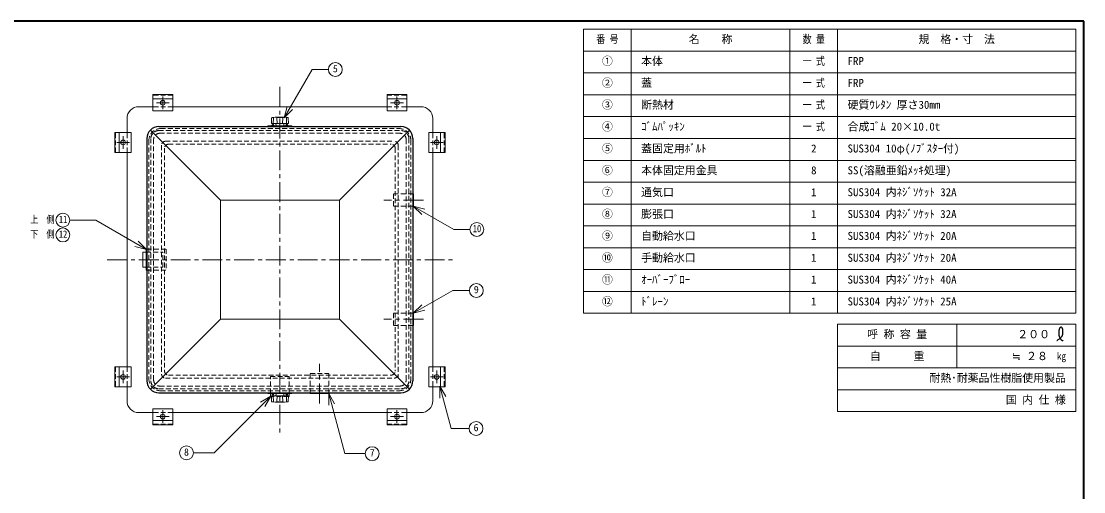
# Model space of a CAD drawing. Units: millimetres at full size, sheet at 1:10; details may follow other scales. Extents: x -2123 to 1927, y -1358 to 1452.
# Drawn here: x -749 to 1927, y 268 to 1452 of the extents above; entities that cross this region are included whole.
import ezdxf
from ezdxf.enums import TextEntityAlignment as Align

# ---------------------------------------------------------------- set-up
doc = ezdxf.new("R2010")
doc.units = ezdxf.units.MM
doc.header["$LTSCALE"] = 10
doc.linetypes.add('CHAIN1', pattern=[8, 5, -1, 1, -1])
doc.linetypes.add('DASHED1', pattern=[1.8, 1.2, -0.6])
doc.layers.add('0-0', color=7, linetype='Continuous', lineweight=18)
doc.styles.add('ＭＳ ゴシック', font='')
doc.styles.get('ＭＳ ゴシック').set_extended_font_data('MS Gothic')

msp = doc.modelspace()

# ---------------------------------------------------------------- linework, layer by layer
at = {"layer": '0-0', "color": 1, "lineweight": 40}
for p, q in [((1927.2, 1451.91), (-2122.8, 1451.91)), ((1927.2, -1358.09), (1927.2, 1451.91))]:
    msp.add_line(p, q, dxfattribs=at)
at = {"layer": '0-0', "color": 3}
for p, q in [((1907.2, 1431.91), (667.2, 1431.91)), ((667.2, 716.91), (667.2, 1431.91)), ((787.2, 716.91), (787.2, 1431.91)), ((1187.2, 716.91), (1187.2, 1431.91)), ((1307.2, 716.91), (1307.2, 1431.91)), ((1907.2, 716.91), (1907.2, 1431.91)), ((1907.2, 1376.91), (667.2, 1376.91)), ((1907.2, 1321.91), (667.2, 1321.91)), ((1907.2, 1266.91), (667.2, 1266.91)), ((1907.2, 1211.91), (667.2, 1211.91)), ((1907.2, 1156.91), (667.2, 1156.91)), ((1907.2, 1101.91), (667.2, 1101.91)), ((1907.2, 1046.91), (667.2, 1046.91)), ((1907.2, 991.91), (667.2, 991.91)), ((1907.2, 936.91), (667.2, 936.91)), ((1907.2, 881.91), (667.2, 881.91)), ((1907.2, 826.91), (667.2, 826.91)), ((1907.2, 771.91), (667.2, 771.91)), ((1907.2, 716.91), (667.2, 716.91)), ((1907.2, 689.41), (1307.2, 689.41)), ((1307.2, 469.41), (1307.2, 689.41)), ((1607.2, 579.41), (1607.2, 689.41)), ((1907.2, 469.41), (1907.2, 689.41)), ((1907.2, 634.41), (1307.2, 634.41)), ((1907.2, 579.41), (1307.2, 579.41)), ((1907.2, 524.41), (1307.2, 524.41)), ((1907.2, 469.41), (1307.2, 469.41))]:
    msp.add_line(p, q, dxfattribs=at)
at = {"layer": '0-0'}
for p, q in [((-86.93, 1208.6), (-16.53, 1330.54)), ((24.46, 1330.54), (-16.53, 1330.54)), ((-452.8, 1236.91), (-417.8, 1236.91)), ((-417.8, 1256.88), (-417.8, 1226.91)), ((-367.8, 1256.88), (-417.8, 1256.88)), ((-367.8, 1256.88), (-367.8, 1226.91)), ((172.2, 1236.91), (-367.8, 1236.91)), ((-86.93, 1208.6), (-79.17, 1237.58)), ((172.2, 1256.88), (222.2, 1256.88)), ((172.2, 1256.88), (172.2, 1226.91)), ((222.2, 1256.88), (222.2, 1226.91)), ((257.2, 1236.91), (222.2, 1236.91)), ((-482.8, 1206.91), (-482.8, 1171.91)), ((-367.8, 1226.91), (-417.8, 1226.91)), ((-119.26, 1194.93), (-118.84, 1208.08)), ((-109.56, 1210.4), (-116.95, 1210.01)), ((-114.74, 1194.41), (-114.25, 1208.96)), ((-109.04, 1210.41), (-86.56, 1210.41)), ((-104.66, 1194.41), (-105.14, 1208.96)), ((-90.95, 1194.41), (-90.46, 1208.96)), ((-86.93, 1208.6), (-65.72, 1229.82)), ((-86.04, 1210.4), (-78.66, 1210.01)), ((-80.87, 1194.41), (-81.35, 1208.96)), ((-76.34, 1194.93), (-76.76, 1208.08)), ((172.2, 1226.91), (222.2, 1226.91)), ((287.2, 1206.91), (287.2, 1171.91)), ((-127.8, 1186.91), (-127.8, 1188.41)), ((-67.8, 1188.41), (-127.8, 1188.41)), ((-118.76, 1194.41), (-76.84, 1194.41)), ((-112.8, 1190.41), (-117.8, 1190.41)), ((-117.8, 1190.41), (-117.8, 1188.41)), ((-115.3, 1190.41), (-115.3, 1188.41)), ((-113.8, 1190.41), (-113.8, 1191.92)), ((-112.8, 1190.41), (-112.8, 1188.41)), ((-107.34, 1188.87), (-107.8, 1194.41)), ((-88.26, 1188.87), (-87.8, 1194.41)), ((-82.8, 1190.41), (-77.8, 1190.41)), ((-82.8, 1190.41), (-82.8, 1188.41)), ((-81.8, 1190.41), (-81.8, 1191.92)), ((-80.3, 1190.41), (-80.3, 1188.41)), ((-77.8, 1190.41), (-77.8, 1188.41)), ((-67.8, 1186.91), (-67.8, 1188.41)), ((-502.77, 1171.91), (-472.8, 1171.91)), ((-502.77, 1121.91), (-502.77, 1171.91)), ((-472.8, 1121.91), (-472.8, 1171.91)), ((277.2, 1121.91), (277.2, 1171.91)), ((307.17, 1171.91), (277.2, 1171.91)), ((307.17, 1121.91), (307.17, 1171.91)), ((-502.77, 1121.91), (-472.8, 1121.91)), ((-482.8, 581.91), (-482.8, 1121.91)), ((307.17, 1121.91), (277.2, 1121.91)), ((287.2, 581.91), (287.2, 1121.91)), ((238.28, 986.92), (259.5, 965.71)), ((238.28, 986.92), (267.26, 979.16)), ((238.28, 986.92), (340.22, 928.07)), ((380.74, 928.07), (340.22, 928.07)), ((-433.96, 877.62), (-462.94, 885.38)), ((-433.96, 877.62), (-455.18, 898.83)), ((238.28, 716.9), (338.02, 774.49)), ((379.58, 774.49), (338.02, 774.49)), ((238.28, 716.9), (259.5, 738.12)), ((238.28, 716.9), (267.26, 724.67)), ((-502.77, 581.91), (-502.77, 531.91)), ((-502.77, 581.91), (-472.8, 581.91)), ((-472.8, 581.91), (-472.8, 531.91)), ((277.2, 581.91), (277.2, 531.91)), ((307.17, 581.91), (277.2, 581.91)), ((307.17, 581.91), (307.17, 531.91)), ((-502.77, 531.91), (-472.8, 531.91)), ((-482.8, 496.91), (-482.8, 531.91)), ((-120.83, 508.65), (-263.74, 365.74)), ((-120.83, 508.65), (-146.81, 493.65)), ((-120.83, 508.65), (-135.83, 482.67)), ((-127.8, 516.91), (-127.8, 515.41)), ((-67.8, 515.41), (-127.8, 515.41)), ((-119.26, 508.9), (-118.84, 495.75)), ((-118.76, 509.41), (-76.84, 509.41)), ((-117.8, 513.41), (-117.8, 515.41)), ((-112.8, 513.41), (-117.8, 513.41)), ((-115.3, 513.41), (-115.3, 515.41)), ((-114.74, 509.41), (-114.25, 494.87)), ((-113.8, 513.41), (-113.8, 511.9)), ((-112.8, 513.41), (-112.8, 515.41)), ((-107.34, 514.95), (-107.8, 509.41)), ((-104.66, 509.41), (-105.14, 494.87)), ((-90.95, 509.41), (-90.46, 494.87)), ((-88.26, 514.95), (-87.8, 509.41)), ((-82.8, 513.41), (-82.8, 515.41)), ((-82.8, 513.41), (-77.8, 513.41)), ((-81.8, 513.41), (-81.8, 511.9)), ((-80.87, 509.41), (-81.35, 494.87)), ((-80.3, 513.41), (-80.3, 515.41)), ((-77.8, 513.41), (-77.8, 515.41)), ((-76.34, 508.9), (-76.76, 495.75)), ((-67.8, 516.91), (-67.8, 515.41)), ((25.18, 515.42), (25.18, 485.42)), ((25.18, 515.42), (65.84, 363.69)), ((25.18, 515.42), (40.18, 489.44)), ((307.17, 531.91), (277.2, 531.91)), ((287.2, 496.91), (287.2, 531.91)), ((305.09, 533.59), (320.09, 507.61)), ((305.09, 533.59), (333.61, 427.17)), ((305.09, 533.59), (305.09, 503.59)), ((-109.56, 493.43), (-116.95, 493.82)), ((-109.04, 493.41), (-86.56, 493.41)), ((-86.04, 493.43), (-78.66, 493.82)), ((-452.8, 466.91), (-417.8, 466.91)), ((-367.8, 476.91), (-417.8, 476.91)), ((-417.8, 446.94), (-417.8, 476.91)), ((-367.8, 446.94), (-367.8, 476.91)), ((172.2, 466.91), (-367.8, 466.91)), ((172.2, 476.91), (222.2, 476.91)), ((172.2, 446.94), (172.2, 476.91)), ((222.2, 446.94), (222.2, 476.91)), ((257.2, 466.91), (222.2, 466.91)), ((-367.8, 446.94), (-417.8, 446.94)), ((172.2, 446.94), (222.2, 446.94)), ((378.85, 427.17), (333.61, 427.17)), ((-263.74, 365.74), (-315.62, 365.74)), ((117.28, 363.69), (65.84, 363.69))]:
    msp.add_line(p, q, dxfattribs=at)
at = {"layer": '0-0', "color": 4, "linetype": 'CHAIN1', "lineweight": 9}
for p, q in [((-97.8, 1286.91), (-97.8, 416.91)), ((-392.8, 1262.91), (-392.8, 1230.91)), ((197.2, 1262.91), (197.2, 1230.91)), ((-408.8, 1246.91), (-376.8, 1246.91)), ((213.2, 1246.91), (181.2, 1246.91)), ((-492.8, 1162.91), (-492.8, 1130.91)), ((297.2, 1162.91), (297.2, 1130.91)), ((-508.8, 1146.91), (-476.8, 1146.91)), ((313.2, 1146.91), (281.2, 1146.91)), ((263.77, 1001.91), (163.77, 1001.91)), ((-532.8, 851.91), (337.2, 851.91)), ((263.77, 701.91), (163.77, 701.91)), ((2.2, 490.04), (2.2, 590.04)), ((-492.8, 540.91), (-492.8, 572.91)), ((297.2, 540.91), (297.2, 572.91)), ((-508.8, 556.91), (-476.8, 556.91)), ((313.2, 556.91), (281.2, 556.91)), ((-408.8, 456.91), (-376.8, 456.91)), ((-392.8, 440.91), (-392.8, 472.91)), ((213.2, 456.91), (181.2, 456.91)), ((197.2, 440.91), (197.2, 472.91))]:
    msp.add_line(p, q, dxfattribs=at)
at = {"layer": '0-0', "color": 4, "lineweight": 9}
for p, q in [((-417.8, 1256.88), (-417.8, 1267.97)), ((-367.8, 1267.97), (-417.8, 1267.97)), ((-367.8, 1256.88), (-367.8, 1267.97)), ((172.2, 1267.97), (222.2, 1267.97)), ((172.2, 1256.88), (172.2, 1267.97)), ((222.2, 1256.88), (222.2, 1267.97)), ((-247.8, 1001.91), (-424.01, 1178.13)), ((52.2, 1001.91), (228.41, 1178.13)), ((-502.77, 1171.91), (-513.86, 1171.91)), ((-513.86, 1121.91), (-513.86, 1171.91)), ((307.17, 1171.91), (318.25, 1171.91)), ((318.25, 1121.91), (318.25, 1171.91)), ((-502.77, 1121.91), (-513.86, 1121.91)), ((307.17, 1121.91), (318.25, 1121.91)), ((-247.8, 1001.91), (-247.8, 701.91)), ((-247.8, 1001.91), (52.2, 1001.91)), ((52.2, 1001.91), (52.2, 701.91)), ((-442.96, 870.91), (-442.96, 832.91)), ((-434.68, 870.91), (-442.96, 870.91)), ((-434.68, 832.91), (-442.96, 832.91)), ((-247.8, 701.91), (-424.01, 525.7)), ((-247.8, 701.91), (52.2, 701.91)), ((52.2, 701.91), (228.41, 525.7)), ((-513.86, 581.91), (-513.86, 531.91)), ((-502.77, 581.91), (-513.86, 581.91)), ((307.17, 581.91), (318.25, 581.91)), ((318.25, 581.91), (318.25, 531.91)), ((-502.77, 531.91), (-513.86, 531.91)), ((-121.3, 515.41), (-121.3, 507.69)), ((-74.3, 515.41), (-74.3, 507.69)), ((307.17, 531.91), (318.25, 531.91)), ((-119.23, 507.69), (-121.3, 507.69)), ((-76.38, 507.69), (-74.3, 507.69)), ((-417.8, 446.94), (-417.8, 435.86)), ((-367.8, 435.86), (-417.8, 435.86)), ((-367.8, 446.94), (-367.8, 435.86)), ((172.2, 446.94), (172.2, 435.86)), ((172.2, 435.86), (222.2, 435.86)), ((222.2, 446.94), (222.2, 435.86))]:
    msp.add_line(p, q, dxfattribs=at)
at = {"layer": '0-0', "color": 4, "linetype": 'DASHED1', "lineweight": 9}
for p, q in [((-367.8, 1265.73), (-417.8, 1265.73)), ((172.2, 1265.73), (222.2, 1265.73)), ((-367.8, 1236.91), (-417.8, 1236.91)), ((172.2, 1236.91), (222.2, 1236.91)), ((-511.62, 1121.91), (-511.62, 1171.91)), ((-482.8, 1121.91), (-482.8, 1171.91)), ((-422.8, 1156.91), (-422.8, 546.91)), ((-415.8, 1154.92), (-415.8, 548.91)), ((-402.8, 1176.91), (207.2, 1176.91)), ((-400.8, 1169.92), (205.2, 1169.92)), ((220.2, 1154.92), (220.2, 548.91)), ((227.2, 1156.91), (227.2, 546.91)), ((287.2, 1121.91), (287.2, 1171.91)), ((316.02, 1121.91), (316.02, 1171.91)), ((-395.8, 1139.92), (-395.8, 563.91)), ((-388.3, 1132.41), (-388.3, 571.42)), ((-385.8, 1149.92), (190.2, 1149.92)), ((-378.3, 1142.41), (182.69, 1142.41)), ((192.69, 1132.41), (192.69, 571.42)), ((200.2, 1139.92), (200.2, 553.91)), ((188.77, 1017.41), (188.77, 986.41)), ((237.2, 1017.41), (188.77, 1017.41)), ((188.77, 986.41), (237.2, 986.41)), ((-434.68, 870.91), (-392.96, 870.91)), ((-432.8, 878.41), (-384.68, 878.41)), ((-392.96, 832.91), (-392.96, 870.91)), ((-384.68, 878.41), (-384.68, 825.41)), ((-434.68, 832.91), (-392.96, 832.91)), ((-432.8, 825.41), (-384.68, 825.41)), ((188.77, 686.41), (188.77, 717.41)), ((188.77, 717.41), (237.2, 717.41)), ((237.2, 686.41), (188.77, 686.41)), ((-511.62, 581.91), (-511.62, 531.91)), ((-482.8, 581.91), (-482.8, 531.91)), ((-21.3, 565.04), (25.7, 565.04)), ((-21.3, 516.91), (-21.3, 565.04)), ((25.7, 516.91), (25.7, 565.04)), ((287.2, 581.91), (287.2, 531.91)), ((316.02, 581.91), (316.02, 531.91)), ((-385.8, 553.91), (190.2, 553.91)), ((-378.3, 561.42), (182.69, 561.42)), ((-121.3, 557.69), (-74.3, 557.69)), ((-121.3, 515.41), (-121.3, 557.69)), ((-74.3, 515.41), (-74.3, 557.69)), ((-402.8, 526.91), (207.2, 526.91)), ((-400.8, 533.91), (205.2, 533.91)), ((-76.38, 507.69), (-119.23, 507.69)), ((-367.8, 466.91), (-417.8, 466.91)), ((172.2, 466.91), (222.2, 466.91)), ((-367.8, 438.09), (-417.8, 438.09)), ((172.2, 438.09), (222.2, 438.09))]:
    msp.add_line(p, q, dxfattribs=at)
at = {"layer": '0-0', "color": 5, "lineweight": 25}
for p, q in [((-402.8, 1186.91), (207.2, 1186.91)), ((-432.8, 1156.91), (-432.8, 546.91)), ((237.2, 1156.91), (237.2, 546.91)), ((-402.8, 516.91), (207.2, 516.91))]:
    msp.add_line(p, q, dxfattribs=at)
at = {"layer": '0-0', "linetype": 'DASHED1'}
for p, q in [((-397.8, 1181.91), (202.2, 1181.91)), ((-427.8, 1151.91), (-427.8, 551.91)), ((232.2, 1151.91), (232.2, 551.91)), ((-397.8, 521.91), (202.2, 521.91))]:
    msp.add_line(p, q, dxfattribs=at)
at = {"layer": '0-0'}
for points in [[(-116.8, 1190.41), (-116.8, 1191.92), (-113.8, 1191.92)], [(-78.8, 1190.41), (-78.8, 1191.92), (-81.8, 1191.92)], [(237.2, 986.41), (238.77, 986.41), (238.77, 1017.41), (237.2, 1017.41)], [(-433.96, 877.62), (-561.39, 951.19), (-626.87, 951.19)], [(-432.8, 878.41), (-434.68, 878.41), (-434.68, 825.41), (-432.8, 825.41)], [(237.2, 717.41), (238.77, 717.41), (238.77, 686.41), (237.2, 686.41)], [(-116.8, 513.41), (-116.8, 511.9), (-113.8, 511.9)], [(-78.8, 513.41), (-78.8, 511.9), (-81.8, 511.9)], [(-21.3, 516.91), (-21.3, 515.04), (25.7, 515.04), (25.7, 516.91)]]:
    msp.add_lwpolyline(points, dxfattribs=at)
at = {"layer": '0-0', "color": 5, "lineweight": 25}
for points in [[(1859, 648.38), (1859.87, 648.88), (1861.36, 649.75), (1862.84, 650.64), (1864.3, 651.57), (1865.73, 652.55), (1867.13, 653.59), (1867.91, 654.22), (1868.49, 654.72), (1869.45, 655.61), (1870.37, 656.55), (1871.22, 657.55), (1871.99, 658.59), (1872.68, 659.7), (1873.03, 660.36), (1873.28, 660.9), (1873.66, 661.86), (1873.98, 662.85), (1874.23, 663.86), (1874.43, 664.88), (1874.58, 665.91), (1874.64, 666.5), (1874.68, 667.12), (1874.73, 668.18), (1874.74, 669.24), (1874.72, 670.3), (1874.69, 671.37), (1874.66, 672.45), (1874.64, 673.08), (1874.62, 673.74), (1874.58, 674.88), (1874.48, 676.02), (1874.31, 677.13), (1874, 678.21), (1873.54, 679.23), (1873.17, 679.8), (1872.94, 680.11), (1872.5, 680.6), (1872, 681.04), (1871.46, 681.41)], [(1871.46, 681.41), (1870.89, 681.68), (1870.3, 681.83), (1869.96, 681.85), (1869.67, 681.83), (1869.19, 681.72), (1868.71, 681.54), (1868.25, 681.28), (1867.81, 680.97), (1867.4, 680.61), (1867.18, 680.39), (1866.88, 680.04), (1866.42, 679.41), (1866.03, 678.74), (1865.71, 678.04), (1865.45, 677.32), (1865.24, 676.58), (1865.14, 676.15), (1865.02, 675.61), (1864.85, 674.66), (1864.72, 673.72), (1864.62, 672.77), (1864.53, 671.81), (1864.45, 670.86), (1864.4, 670.3), (1864.35, 669.64), (1864.25, 668.5), (1864.18, 667.35), (1864.13, 666.21), (1864.13, 665.07), (1864.19, 663.94), (1864.26, 663.29), (1864.34, 662.72), (1864.54, 661.75), (1864.78, 660.78), (1865.08, 659.83), (1865.42, 658.89), (1865.79, 657.97), (1866.01, 657.44), (1866.18, 657.06)], [(1866.18, 657.06), (1866.49, 656.4), (1866.8, 655.76), (1867.13, 655.12), (1867.48, 654.49), (1867.84, 653.86), (1868.06, 653.49), (1868.32, 653.07), (1868.79, 652.35), (1869.29, 651.65), (1869.83, 650.99), (1870.41, 650.37), (1871.03, 649.83), (1871.42, 649.55), (1871.75, 649.33), (1872.35, 649.01), (1872.98, 648.73), (1873.63, 648.48), (1874.3, 648.26), (1874.97, 648.05), (1875.37, 647.94)]]:
    msp.add_lwpolyline(points, dxfattribs=at)
at = {"layer": '0-0'}
for centre, radius in [((41.96, 1330.54), 17.5), ((-392.8, 1246.91), 6), ((197.2, 1246.91), 6), ((-492.8, 1146.91), 6), ((297.2, 1146.91), 6), ((-644.37, 951.19), 17.5), ((398.24, 928.07), 17.5), ((-644.37, 914.19), 17.5), ((397.08, 774.49), 17.5), ((-492.8, 556.91), 6), ((297.2, 556.91), 6), ((-392.8, 456.91), 6), ((197.2, 456.91), 6), ((396.35, 427.17), 17.5), ((-333.12, 365.74), 17.5), ((134.78, 363.69), 17.5)]:
    msp.add_circle(centre, radius, dxfattribs=at)
for centre, radius, start, end in [((-452.8, 1206.91), 30, 90, 180), ((257.2, 1206.91), 30, 0, 90), ((257.2, 1206.91), 30, 0, 90), ((-116.84, 1208.01), 2, 93.01913, 178.15415), ((-117.31, 1207.34), 2.07, 93.02757, 128.73305), ((-117.23, 1199.46), 9.96, 72.62002, 91.09064), ((-109.04, 1200.41), 10, 90, 93.01913), ((-104.64, 1208.98), 0.5, 97.29873, 181.90915), ((-97.8, 1155.58), 54.34, 82.70127, 97.29873), ((-90.96, 1208.98), 0.5, 358.09085, 82.70127), ((-86.56, 1200.41), 10, 86.98087, 90), ((-78.38, 1199.46), 9.96, 88.90936, 107.37998), ((-78.76, 1208.01), 2, 1.84585, 86.98087), ((-78.3, 1207.34), 2.07, 51.26695, 86.97243), ((-118.76, 1194.91), 0.5, 178.15415, 270), ((-106.84, 1188.91), 0.5, 184.76364, 270), ((-88.76, 1188.91), 0.5, 270, 355.23636), ((-76.84, 1194.91), 0.5, 270, 1.84585), ((-118.76, 508.91), 0.5, 90, 181.84585), ((-106.84, 514.91), 0.5, 90, 175.23636), ((-88.76, 514.91), 0.5, 4.76364, 90), ((-76.84, 508.91), 0.5, 358.15415, 90), ((-452.8, 496.91), 30, 180, 270), ((-116.84, 495.81), 2, 181.84585, 266.98087), ((-117.31, 496.48), 2.07, 231.26695, 266.97243), ((-117.23, 504.37), 9.96, 268.90936, 287.37998), ((-109.04, 503.41), 10, 266.98087, 270), ((-104.64, 494.85), 0.5, 178.09085, 262.70127), ((-97.8, 548.25), 54.34, 262.70127, 277.29873), ((-90.96, 494.85), 0.5, 277.29873, 1.90915), ((-86.56, 503.41), 10, 270, 273.01913), ((-78.38, 504.37), 9.96, 252.62002, 271.09064), ((-78.76, 495.81), 2, 273.01913, 358.15415), ((-78.3, 496.48), 2.07, 273.02757, 308.73305), ((257.2, 496.91), 30, 270, 0), ((257.2, 496.91), 30, 270, 0)]:
    msp.add_arc(centre, radius, start, end, dxfattribs=at)
at = {"layer": '0-0', "color": 5, "lineweight": 25}
for centre, start, end in [((-402.8, 1156.91), 90, 180), ((207.2, 1156.91), 360, 90), ((-402.8, 546.91), 180, 270), ((207.2, 546.91), 270, 0)]:
    msp.add_arc(centre, 30, start, end, dxfattribs=at)
at = {"layer": '0-0', "linetype": 'DASHED1'}
for centre, start, end in [((-397.8, 1151.91), 90, 180), ((202.2, 1151.91), 360, 90), ((-397.8, 551.91), 180, 270), ((202.2, 551.91), 270, 0)]:
    msp.add_arc(centre, 30, start, end, dxfattribs=at)
at = {"layer": '0-0', "color": 4, "linetype": 'DASHED1', "lineweight": 9}
for centre, radius, start, end in [((-402.8, 1156.91), 20, 90, 180), ((-400.8, 1154.92), 15, 90, 180), ((205.2, 1154.92), 15, 0, 90), ((207.2, 1156.91), 20, 0, 90), ((-385.8, 1139.92), 10, 90, 180), ((-378.3, 1132.41), 10, 90, 180), ((182.69, 1132.41), 10, 0, 90), ((190.2, 1139.92), 10, 0, 90), ((-385.8, 563.91), 10, 180, 270), ((-378.3, 571.42), 10, 180, 270), ((182.69, 571.42), 10, 270, 0), ((190.2, 563.91), 10, 270, 0), ((-402.8, 546.91), 20, 180, 270), ((-400.8, 548.91), 15, 180, 270), ((205.2, 548.91), 15, 270, 0), ((207.2, 546.91), 20, 270, 0)]:
    msp.add_arc(centre, radius, start, end, dxfattribs=at)

# ---------------------------------------------------------------- texts
at = {"layer": '0-0', "style": 'ＭＳ ゴシック'}
for s, height, width, p in [('番 号', 20.16, 0.8, (699.07, 1390.66)), ('数 量', 20.16, 0.8, (1219.07, 1390.66)), ('一 式', 20.16, 0.8, (1219.07, 1335.66)), ('一 式', 20.16, 0.8, (1219.07, 1280.66)), ('一 式', 20.16, 0.8, (1219.07, 1225.66)), ('一 式', 20.16, 0.8, (1219.07, 1170.66)), ('上\u3000側', 18.33, 0.8, (-726.87, 938.69)), ('11', 18.33, 0.8, (-654.37, 938.69)), ('10', 18.33, 0.8, (388.24, 915.57)), ('下\u3000側', 18.33, 0.8, (-726.87, 901.69)), ('12', 18.33, 0.8, (-654.37, 901.69)), ('㎏', 18.33, 0.9, (1859.7, 594.41))]:
    msp.add_text(s, height=height, dxfattribs=dict(at, width=width)).set_placement(p, align=Align.BOTTOM_LEFT)
for s, height, p in [('名\u3000\u3000称', 20.16, (932.2, 1390.66)), ('規\u3000格・寸\u3000法', 20.16, (1510.95, 1390.66)), ('5', 18.33, (35.71, 1318.04)), ('①', 20.16, (713.45, 1335.66)), ('本体', 20.16, (812.2, 1335.66)), ('FRP', 20.16, (1332.2, 1335.66)), ('②', 20.16, (713.45, 1280.66)), ('蓋', 20.16, (812.2, 1280.66)), ('FRP', 20.16, (1332.2, 1280.66)), ('③', 20.16, (713.45, 1225.66)), ('断熱材', 20.16, (812.2, 1225.66)), ('硬質ｳﾚﾀﾝ 厚さ30mm', 20.16, (1332.2, 1225.66)), ('④', 20.16, (713.45, 1170.66)), ('ｺﾞﾑﾊﾟｯｷﾝ', 20.16, (812.2, 1170.66)), ('合成ｺﾞﾑ 20×10.0t', 20.16, (1332.2, 1170.66)), ('⑤', 20.16, (713.45, 1115.66)), ('蓋固定用ﾎﾞﾙﾄ', 20.16, (812.2, 1115.66)), ('2', 20.16, (1240.32, 1115.66)), ('SUS304 10φ(ﾉﾌﾞｽﾀｰ付)', 20.16, (1332.2, 1115.66)), ('⑥', 20.16, (713.45, 1060.66)), ('本体固定用金具', 20.16, (812.2, 1060.66)), ('8', 20.16, (1240.32, 1060.66)), ('SS(溶融亜鉛ﾒｯｷ処理)', 20.16, (1332.2, 1060.66)), ('⑦', 20.16, (713.45, 1005.66)), ('通気口', 20.16, (812.2, 1005.66)), ('1', 20.16, (1240.32, 1005.66)), ('SUS304 内ﾈｼﾞｿｹｯﾄ 32A', 20.16, (1332.2, 1005.66)), ('⑧', 20.16, (713.45, 950.66)), ('膨張口', 20.16, (812.2, 950.66)), ('1', 20.16, (1240.32, 950.66)), ('SUS304 内ﾈｼﾞｿｹｯﾄ 32A', 20.16, (1332.2, 950.66)), ('⑨', 20.16, (713.45, 895.66)), ('自動給水口', 20.16, (812.2, 895.66)), ('1', 20.16, (1240.32, 895.66)), ('SUS304 内ﾈｼﾞｿｹｯﾄ 20A', 20.16, (1332.2, 895.66)), ('⑩', 20.16, (713.45, 840.66)), ('手動給水口', 20.16, (812.2, 840.66)), ('1', 20.16, (1240.32, 840.66)), ('SUS304 内ﾈｼﾞｿｹｯﾄ 20A', 20.16, (1332.2, 840.66)), ('⑪', 20.16, (713.45, 785.66)), ('ｵｰﾊﾞｰﾌﾞﾛｰ', 20.16, (812.2, 785.66)), ('1', 20.16, (1240.32, 785.66)), ('SUS304 内ﾈｼﾞｿｹｯﾄ 40A', 20.16, (1332.2, 785.66)), ('9', 18.33, (390.83, 761.99)), ('⑫', 20.16, (713.45, 730.66)), ('ﾄﾞﾚｰﾝ', 20.16, (812.2, 730.66)), ('1', 20.16, (1240.32, 730.66)), ('SUS304 内ﾈｼﾞｿｹｯﾄ 25A', 20.16, (1332.2, 730.66)), ('呼 称 容 量', 20.16, (1381.57, 648.16)), ('２００', 20.16, (1759.7, 648.16)), ('自\u3000\u3000\u3000重', 20.16, (1388.45, 593.16)), ('≒ ２８', 20.16, (1745.95, 593.16)), ('耐熱･耐薬品性樹脂使用製品', 20.16, (1538.45, 538.16)), ('国 内 仕 様', 20.16, (1730.95, 483.16)), ('6', 18.33, (390.1, 414.67)), ('8', 18.33, (-339.37, 353.24)), ('7', 18.33, (128.53, 351.19))]:
    msp.add_text(s, height=height, dxfattribs=at).set_placement(p, align=Align.BOTTOM_LEFT)

doc.saveas('drawing.dxf')
